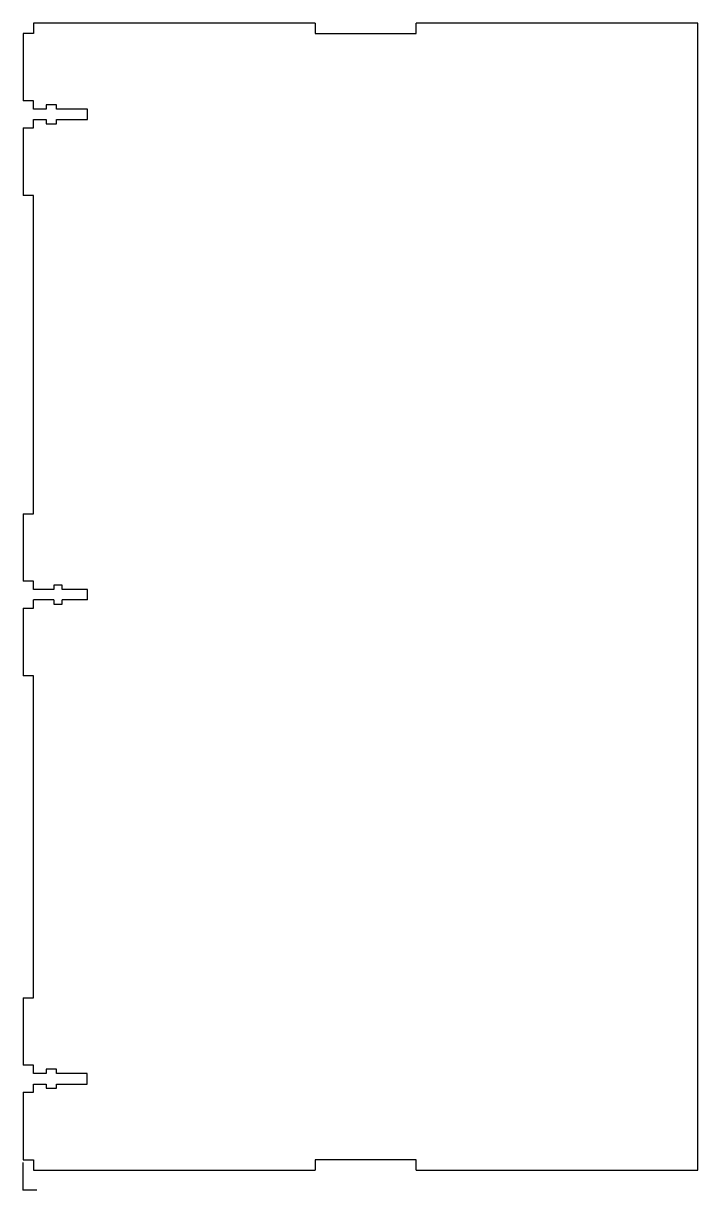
# Model space of a CAD drawing. Header units: millimetres. Extents: x 0 to 200, y 0 to 346.
import ezdxf

# ---------------------------------------------------------------- set-up
doc = ezdxf.new("R2010")
doc.units = ezdxf.units.MM
doc.header["$PDSIZE"] = -1

msp = doc.modelspace()

# ---------------------------------------------------------------- linework, layer by layer
at = {"color": 7, "linetype": 'Continuous', "lineweight": 25}
for p, q in [((3, 345.81), (3, 342.81)), ((86.53, 345.81), (3, 345.81)), ((86.53, 345.81), (86.53, 342.81)), ((116.53, 342.81), (116.53, 345.81)), ((200, 345.81), (116.53, 345.81)), ((200, 5.81), (200, 345.81)), ((0, 342.81), (0, 322.81)), ((3, 342.81), (0, 342.81)), ((86.53, 342.81), (116.53, 342.81)), ((3, 322.81), (0, 322.81)), ((3, 320.36), (3, 322.81)), ((9.86, 321.61), (6.78, 321.61)), ((6.78, 321.61), (6.78, 320.36)), ((9.86, 320.36), (9.86, 321.61)), ((6.78, 320.36), (3, 320.36)), ((19, 320.36), (9.86, 320.36)), ((19, 317.26), (19, 320.36)), ((0, 314.81), (0, 294.72)), ((0, 314.81), (3, 314.81)), ((3, 314.81), (3, 317.26)), ((3, 317.26), (6.78, 317.26)), ((6.78, 317.26), (6.78, 316.01)), ((6.78, 316.01), (9.86, 316.01)), ((9.86, 316.01), (9.86, 317.26)), ((9.86, 317.26), (19, 317.26)), ((3, 294.72), (0, 294.72)), ((3, 200.41), (3, 294.72)), ((0, 200.41), (0, 180.41)), ((0, 200.41), (3, 200.41)), ((3, 180.41), (0, 180.41)), ((3, 177.96), (3, 180.41)), ((9.02, 177.96), (3, 177.96)), ((11.52, 179.21), (9.02, 179.21)), ((9.02, 179.21), (9.02, 177.96)), ((11.52, 177.96), (11.52, 179.21)), ((19, 177.96), (11.52, 177.96)), ((19, 174.86), (19, 177.96)), ((3, 172.41), (3, 174.86)), ((9.02, 174.86), (3, 174.86)), ((9.02, 174.86), (9.02, 173.61)), ((9.02, 173.61), (11.52, 173.61)), ((11.52, 173.61), (11.52, 174.86)), ((19, 174.86), (11.52, 174.86)), ((0, 172.41), (0, 152.32)), ((0, 172.41), (3, 172.41)), ((3, 152.32), (0, 152.32)), ((3, 56.9), (3, 152.32)), ((0, 56.9), (0, 36.9)), ((0, 56.9), (3, 56.9)), ((3, 36.9), (0, 36.9)), ((3, 34.43), (3, 36.9)), ((9.84, 35.68), (6.76, 35.68)), ((6.76, 35.68), (6.76, 34.43)), ((9.84, 34.43), (9.84, 35.68)), ((6.76, 34.43), (3, 34.43)), ((3, 28.9), (3, 31.33)), ((3, 31.33), (6.76, 31.33)), ((6.76, 31.33), (6.76, 30.08)), ((18.98, 34.43), (9.84, 34.43)), ((9.84, 30.08), (9.84, 31.33)), ((9.84, 31.33), (18.98, 31.33)), ((18.98, 31.33), (18.98, 34.43)), ((0, 28.9), (0, 8.81)), ((0, 28.9), (3, 28.9)), ((6.76, 30.08), (9.84, 30.08)), ((0, 8.81), (3, 8.81)), ((3, 8.81), (3, 5.81)), ((116.55, 8.81), (86.55, 8.81)), ((86.55, 8.81), (86.55, 5.81)), ((116.55, 5.81), (116.55, 8.81)), ((3, 5.81), (86.55, 5.81)), ((116.55, 5.81), (200, 5.81))]:
    msp.add_line(p, q, dxfattribs=at)
at = {"color": 7, "linetype": 'Continuous'}
for q in [(0, 8.03), (4.01, 0)]:
    msp.add_line((0, 0), q, dxfattribs=at)
msp.add_point((0, 0), dxfattribs=at)

doc.saveas('drawing.dxf')
